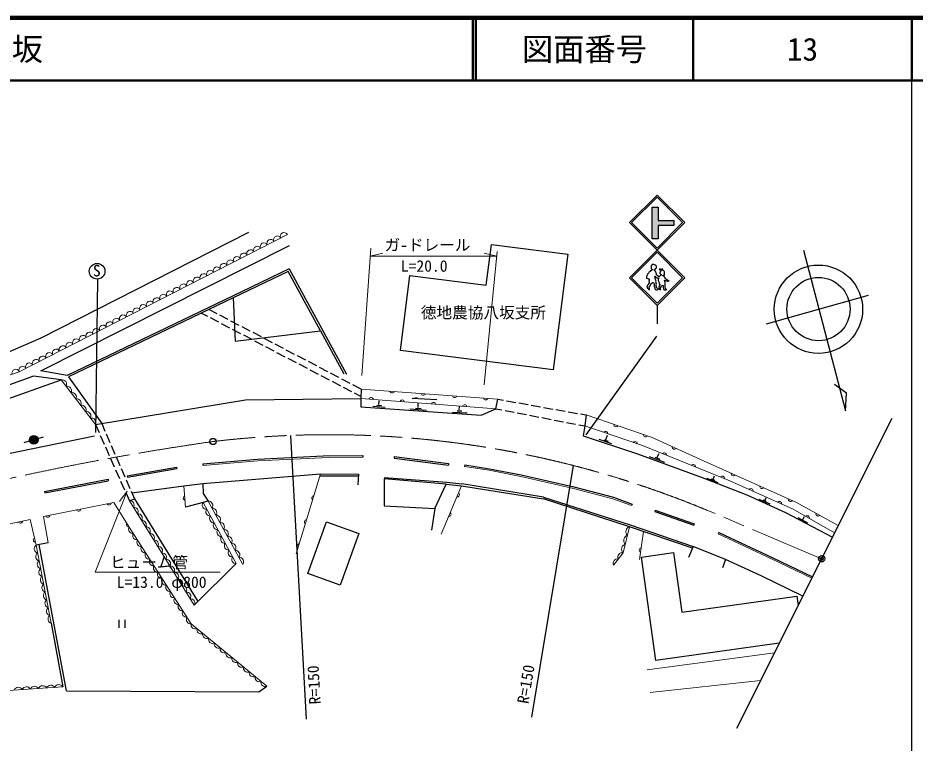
# Model space of a CAD drawing. Units: millimetres, scale not verified. Extents: x 40000 to 680000, y 20000 to 380000.
# Drawn here: x 436018 to 579500, y 264051 to 380000 of the extents above; entities that cross this region are included whole.
import ezdxf
from ezdxf.enums import TextEntityAlignment as Align

# ---------------------------------------------------------------- set-up
doc = ezdxf.new("R2010")
doc.units = ezdxf.units.MM
doc.header["$LTSCALE"] = 1000
doc.header["$PDMODE"] = 32
doc.header["$PDSIZE"] = 500
doc.linetypes.add('CHAIN', pattern=[18.5, 12, -1.5, 3.5, -1.5])
for name, color, linetype, lineweight in [('M-BGD', 7, 'Continuous', 13), ('M-BMK', 2, 'CHAIN', 13), ('M-BMK-SRVR', 3, 'Continuous', 25), ('M-STR-HTXT', 7, 'Continuous', 13), ('M-STR-STRC', 7, 'Continuous', 25), ('M-TTL', 2, 'Continuous', 140), ('M-TTL-BAND', 7, 'Continuous', 25), ('M-TTL-LINE', 7, 'Continuous', 50)]:
    doc.layers.add(name, color=color, linetype=linetype, lineweight=lineweight)
doc.layers.add('M-OTRS', color=6, linetype='Continuous')
doc.layers.add('M-TTL-TXT', color=7, linetype='Continuous')
doc.styles.add('ＭＳ ゴシック', font='')
doc.styles.get('ＭＳ ゴシック').set_extended_font_data('MS Gothic')

msp = doc.modelspace()

# ---------------------------------------------------------------- hatches: boundary and pattern name
at = {"layer": 'M-BGD'}
msp.add_hatch(color=256, dxfattribs=at).paths.add_polyline_path([(439213, 312734, 0.97359), (437892, 312388, 0.01338), (437901, 312353, 0.41421), (438748, 311887, 0.41421)])
at = {"layer": 'M-STR-STRC'}
for points in [[(538424, 344696), (538424, 346800), (540922, 346800), (540922, 347624), (538388, 347624), (538388, 349746), (537475, 349746), (537475, 344696)], [(538424, 344696), (538424, 346800), (540922, 346800), (540922, 347624), (538388, 347624), (538388, 349746), (537475, 349746), (537475, 344696)], [(538424, 344696), (538424, 346800), (540922, 346800), (540922, 347624), (538388, 347624), (538388, 349746), (537475, 349746), (537475, 344696)], [(538424, 344696), (538424, 346800), (540922, 346800), (540922, 347624), (538388, 347624), (538388, 349746), (537475, 349746), (537475, 344696)], [(538424, 344696), (538424, 346800), (540922, 346800), (540922, 347624), (538388, 347624), (538388, 349746), (537475, 349746), (537475, 344696)], [(537475, 349746), (538388, 349746), (538388, 347624), (540922, 347624), (540922, 346800), (538424, 346800), (538424, 344696), (537475, 344696)]]:
    msp.add_hatch(color=256, dxfattribs=at).paths.add_polyline_path(points)

# ---------------------------------------------------------------- linework, layer by layer
at = {"layer": 'M-BGD', "lineweight": 25}
for p, q in [((472906, 345685), (439700, 328779)), ((439679, 323560), (479440, 343587)), ((510930, 337250), (511754, 343787)), ((511754, 343787), (523962, 342248)), ((523962, 342248), (521630, 323747)), ((479373, 339871), (470330, 335535)), ((479258, 339467), (470417, 335231)), ((484431, 329989), (479258, 339467)), ((479373, 339871), (488579, 323042)), ((497186, 326828), (498694, 338792)), ((498694, 338792), (510930, 337250)), ((448454, 313718), (448806, 338248)), ((470330, 335535), (443906, 322834)), ((470417, 335231), (444106, 322599)), ((470417, 335231), (470759, 328320)), ((571981, 335594), (555670, 331052)), ((467865, 332689), (466553, 333376)), ((466367, 332264), (465347, 332797)), ((468139, 331337), (466810, 332032)), ((469638, 331762), (468309, 332457)), ((471410, 330836), (470081, 331531)), ((469911, 330411), (468582, 331106)), ((471684, 329484), (470354, 330179)), ((473183, 329909), (471853, 330604)), ((439700, 328779), (415363, 318336)), ((470759, 328320), (484431, 329989)), ((473456, 328557), (472127, 329252)), ((474955, 328983), (473626, 329678)), ((476727, 328056), (475398, 328751)), ((484431, 329989), (488152, 323102)), ((475229, 327631), (473899, 328326)), ((477001, 326704), (475672, 327399)), ((478500, 327129), (477170, 327824)), ((478773, 325777), (477444, 326472)), ((480272, 326203), (478943, 326898)), ((482044, 325276), (480715, 325971)), ((521630, 323747), (497186, 326828)), ((480546, 324851), (479216, 325546)), ((482318, 323924), (480989, 324619)), ((483817, 324349), (482488, 325044)), ((443906, 322834), (439679, 323560)), ((484090, 322997), (482761, 323692)), ((485589, 323423), (484260, 324118)), ((487362, 322496), (486032, 323191)), ((438485, 322728), (382687, 302741)), ((416158, 312697), (442955, 322106)), ((442955, 322106), (438485, 322728)), ((444106, 322599), (449409, 315164)), ((485863, 322071), (484534, 322766)), ((487635, 321144), (486306, 321839)), ((489134, 321569), (487805, 322264)), ((489408, 320218), (488078, 320913)), ((490890, 320651), (489577, 321338)), ((490870, 319453), (489851, 319986)), ((490890, 320651), (490865, 319167)), ((448406, 315000), (472431, 318954)), ((472431, 318954), (490865, 319167)), ((490865, 319167), (490846, 317826)), ((493757, 318195), (493778, 318789)), ((499075, 319158), (499859, 319330)), ((503025, 318944), (499075, 319158)), ((512464, 317517), (512779, 319029)), ((512779, 319029), (513689, 318867)), ((514181, 318779), (515658, 318516)), ((490846, 317826), (510107, 316479)), ((492762, 317915), (494737, 317787)), ((493406, 318059), (494150, 318001)), ((498702, 317479), (501350, 317298)), ((499623, 317603), (500505, 317555)), ((500004, 317722), (500033, 318342)), ((506286, 317175), (506988, 317161)), ((506611, 317328), (506625, 317886)), ((510107, 316479), (512464, 317517)), ((512464, 317517), (513431, 317329)), ((513922, 317234), (515394, 316948)), ((516150, 318428), (517627, 318165)), ((518119, 318078), (519596, 317814)), ((520088, 317727), (521565, 317463)), ((522057, 317376), (523534, 317112)), ((505542, 316984), (507851, 316855)), ((515885, 316852), (517357, 316566)), ((517848, 316471), (519321, 316185)), ((519811, 316089), (521284, 315803)), ((521775, 315707), (523247, 315421)), ((524026, 317025), (525503, 316761)), ((525995, 316674), (526905, 316512)), ((526905, 316512), (526668, 314756)), ((448406, 315000), (448990, 313687)), ((449409, 315164), (449939, 313939)), ((523738, 315326), (525210, 315040)), ((525701, 314944), (526668, 314756)), ((526668, 314756), (526412, 313198)), ((436307, 310710), (448288, 313165)), ((439217, 312772), (440094, 313028)), ((449193, 313230), (449802, 311859)), ((450138, 313481), (450734, 312104)), ((482153, 267847), (479667, 313245)), ((526412, 313198), (535134, 310319)), ((530042, 312554), (530299, 313306)), ((437015, 312132), (437892, 312388)), ((450005, 311402), (450614, 310031)), ((450933, 311645), (451529, 310269)), ((528912, 312620), (530946, 311927)), ((529719, 312550), (530416, 312320)), ((385468, 299981), (436307, 310710)), ((474356, 309441), (484828, 309954)), ((484828, 309954), (491158, 310033)), ((491158, 310033), (491162, 309783)), ((535134, 310319), (545428, 306493)), ((538255, 309748), (538553, 310373)), ((450817, 309574), (451426, 308204)), ((451727, 309810), (452324, 308434)), ((465571, 308690), (474356, 309441)), ((465571, 308690), (465592, 308441)), ((496214, 309877), (496182, 309629)), ((496182, 309629), (504868, 308498)), ((496214, 309877), (504900, 308746)), ((504900, 308746), (504868, 308498)), ((507481, 308519), (507443, 308272)), ((507481, 308519), (511416, 307923)), ((536991, 309855), (539401, 308953)), ((537940, 309742), (538659, 309450)), ((451629, 307747), (452239, 306376)), ((452522, 307975), (453118, 306598)), ((453488, 306805), (461372, 308190)), ((453531, 306559), (461415, 307944)), ((461372, 308190), (461415, 307944)), ((465608, 305537), (484414, 307076)), ((484414, 307076), (490481, 307072)), ((490481, 307072), (490384, 305349)), ((511416, 307923), (516483, 306932)), ((518212, 268173), (524889, 308419)), ((440257, 304299), (450425, 306227)), ((440304, 304053), (450471, 305981)), ((450425, 306227), (450471, 305981)), ((452442, 305919), (453051, 304548)), ((453317, 306139), (453913, 304763)), ((453488, 306805), (453531, 306559)), ((484322, 306772), (490465, 306779)), ((504522, 305460), (494602, 306288)), ((494602, 306288), (494602, 301969)), ((494609, 306540), (504601, 305756)), ((504601, 305756), (507037, 305477)), ((516483, 306932), (524950, 305022)), ((545428, 306493), (552607, 303732)), ((546156, 306402), (547956, 305713)), ((546845, 306309), (547453, 306075)), ((547202, 306250), (547412, 306800)), ((440257, 304299), (440304, 304053)), ((454112, 304304), (454642, 303079)), ((454218, 304059), (462568, 305198)), ((462568, 305198), (465608, 305537)), ((465608, 305537), (465638, 303945)), ((502668, 301535), (504522, 305460)), ((504522, 305460), (506985, 305162)), ((506985, 305162), (520049, 303093)), ((520062, 303383), (507037, 305477)), ((524950, 305022), (531261, 303346)), ((453254, 304091), (453837, 302778)), ((453837, 302778), (454642, 303079)), ((454642, 303079), (464797, 286680)), ((465638, 303945), (466447, 302741)), ((533835, 298643), (520049, 303093)), ((520062, 303383), (533913, 298939)), ((531261, 303346), (534239, 302261)), ((552607, 303732), (558800, 300931)), ((554516, 303055), (556277, 302284)), ((555213, 302946), (555696, 302747)), ((555509, 302946), (555669, 303316)), ((466447, 302741), (462825, 301775)), ((494602, 301969), (502668, 301535)), ((502668, 301535), (502135, 298104)), ((534239, 302261), (534153, 302026)), ((537946, 301296), (537864, 301060)), ((537864, 301060), (544114, 298895)), ((537946, 301296), (544196, 299131)), ((558800, 300931), (566292, 296983)), ((560730, 300119), (562315, 299258)), ((561525, 299803), (561793, 300279)), ((482386, 291180), (485345, 299410)), ((485345, 299410), (490517, 297551)), ((543905, 295232), (533835, 298643)), ((533913, 298939), (544009, 295481)), ((544196, 299131), (544114, 298895)), ((490517, 297551), (487559, 289321)), ((548093, 297717), (547987, 297491)), ((548093, 297717), (556758, 293664)), ((440864, 296063), (438907, 295683)), ((443807, 272376), (439391, 295777)), ((535722, 293795), (540870, 294511)), ((540870, 294511), (542195, 284985)), ((544009, 295481), (543282, 293743)), ((549199, 293421), (544009, 295481)), ((464198, 286089), (470945, 292740)), ((538023, 277256), (535722, 293795)), ((549199, 293421), (548725, 292060)), ((554898, 290798), (549199, 293421)), ((556758, 293664), (563100, 290618)), ((487559, 289321), (482386, 291180)), ((561547, 287523), (554898, 290798)), ((542195, 284985), (560610, 287546)), ((560610, 287546), (560816, 286064)), ((441353, 283208), (443183, 273032)), ((452167, 283776), (452167, 282476)), ((453142, 282476), (453142, 283776)), ((557776, 280004), (538023, 277256)), ((474543, 272266), (475839, 273164)), ((443807, 272376), (474543, 272266))]:
    msp.add_line(p, q, dxfattribs=at)
at = {"layer": 'M-BGD'}
for p, q in [((448406, 315000), (442955, 322106)), ((490890, 320651), (512779, 319029)), ((512464, 317517), (490865, 319167)), ((484414, 307076), (480533, 294296)), ((462568, 305198), (462825, 301775)), ((503691, 297456), (506985, 305162)), ((464198, 286089), (453837, 302778)), ((465622, 302521), (470945, 292740)), ((471988, 292611), (466447, 302741)), ((536062, 297888), (535426, 293379)), ((438907, 295683), (441353, 283208)), ((557001, 278458), (536657, 275774)), ((554780, 274031), (537128, 272151))]:
    msp.add_line(p, q, dxfattribs=at)
for points in [[(479119, 345359), (436239, 323424), (382369, 304565), (343942, 294936), (317007, 291963), (293533, 290321), (247503, 289848), (245077, 289108), (230459, 280554)], [(526905, 316512), (537430, 312890), (545683, 309163), (560534, 302507), (567210, 298814)], [(566622, 297641), (560014, 301458), (549884, 305998), (535892, 311618), (526668, 314756)], [(491162, 309783), (485721, 309715), (474372, 309192), (465592, 308441)], [(534153, 302026), (531186, 303107), (524890, 304779), (516431, 306688), (511374, 307676), (507443, 308272)], [(440864, 296063), (440117, 300269), (451338, 302525), (453829, 298595)], [(382607, 288093), (437987, 299796), (438907, 295683)], [(453829, 298595), (463725, 283135), (475839, 273164)], [(533835, 298643), (532807, 294473), (531288, 292481)], [(562988, 290395), (556651, 293438), (547987, 297491)], [(443183, 273032), (432822, 272355), (420299, 272454), (402234, 268914), (381586, 265867)]]:
    msp.add_lwpolyline(points, dxfattribs=at)
at = {"layer": 'M-BGD', "lineweight": 25}
msp.add_lwpolyline([(561653, 342844), (568349, 317193), (568542, 320021), (566617, 321362)], dxfattribs=at)
for centre, radius in [((448685, 339493), 1250), ((564048, 333418), 7068), ((564051, 333444), 5056), ((438557, 312543), 683)]:
    msp.add_circle(centre, radius, dxfattribs=at)
at = {"layer": 'M-BGD'}
for centre, radius, start, end in [((476440, 343987), 602, 27.28842, 206.89613), ((477512, 344535), 602, 27.28842, 206.89613), ((478584, 345083), 602, 27.28842, 206.89613), ((473224, 342341), 602, 27.28842, 206.89613), ((474296, 342890), 602, 27.28842, 206.89613), ((475368, 343438), 602, 27.28842, 206.89613), ((471080, 341245), 602, 27.28842, 206.89613), ((472152, 341793), 602, 27.28842, 206.89613), ((467864, 339599), 602, 27.28842, 206.89613), ((468936, 340148), 602, 27.28842, 206.89613), ((470008, 340696), 602, 27.28842, 206.89613), ((465720, 338503), 602, 27.28842, 206.89613), ((466792, 339051), 602, 27.28842, 206.89613), ((462504, 336858), 602, 27.28842, 206.89613), ((463576, 337406), 602, 27.28842, 206.89613), ((464648, 337954), 602, 27.28842, 206.89613), ((459288, 335212), 602, 27.28842, 206.89613), ((460360, 335761), 602, 27.28842, 206.89613), ((461432, 336309), 602, 27.28842, 206.89613), ((457144, 334116), 602, 27.28842, 206.89613), ((458216, 334664), 602, 27.28842, 206.89613), ((453928, 332470), 602, 27.28842, 206.89613), ((455000, 333019), 602, 27.28842, 206.89613), ((456072, 333567), 602, 27.28842, 206.89613), ((451784, 331374), 602, 27.28842, 206.89613), ((452856, 331922), 602, 27.28842, 206.89613), ((448568, 329729), 602, 27.28842, 206.89613), ((449640, 330277), 602, 27.28842, 206.89613), ((450712, 330825), 602, 27.28842, 206.89613), ((445352, 328083), 602, 27.28842, 206.89613), ((446424, 328632), 602, 27.28842, 206.89613), ((447496, 329180), 602, 27.28842, 206.89613), ((443208, 326987), 602, 27.28842, 206.89613), ((444280, 327535), 602, 27.28842, 206.89613), ((439992, 325341), 602, 27.28842, 206.89613), ((441064, 325890), 602, 27.28842, 206.89613), ((442136, 326438), 602, 27.28842, 206.89613), ((436776, 323696), 602, 27.28842, 206.89613), ((437848, 324245), 602, 27.28842, 206.89613), ((438920, 324793), 602, 27.28842, 206.89613), ((435668, 323217), 607, 19.97614, 198.61236), ((443098, 321408), 712, 333.45673, 101.52484), ((443876, 320393), 712, 333.45673, 101.52484), ((444655, 319378), 712, 333.45673, 101.52484), ((495885, 320402), 370, 194.68651, 336.83722), ((445434, 318363), 712, 333.45673, 101.52484), ((492513, 318921), 370, 14.55595, 156.70666), ((497498, 318540), 370, 14.55595, 156.70666), ((500871, 320032), 370, 194.68651, 336.83722), ((505858, 319663), 370, 194.68651, 336.83722), ((510844, 319293), 370, 194.68651, 336.83722), ((446212, 317348), 712, 333.45673, 101.52484), ((502484, 318159), 370, 14.55595, 156.70666), ((507469, 317779), 370, 14.55595, 156.70666), ((446991, 316333), 712, 333.45673, 101.52484), ((447770, 315317), 712, 333.45673, 101.52484), ((531672, 314998), 370, 179.93822, 322.08893), ((529994, 313498), 370, 0.13474, 142.28545), ((536400, 313372), 370, 179.93822, 322.08893), ((534728, 311888), 370, 0.13474, 142.28545), ((541006, 311407), 370, 174.6201, 316.77081), ((539383, 310086), 370, 357.03974, 139.19046), ((544023, 308223), 370, 357.03974, 139.19046), ((550465, 307151), 370, 174.78238, 316.93309), ((548663, 306359), 370, 357.03974, 139.19046), ((553241, 304362), 370, 354.78818, 136.93889), ((555028, 305106), 370, 174.78238, 316.93309), ((453931, 302114), 671, 325.65468, 98.01007), ((462837, 303212), 370, 113.22943, 255.38014), ((483366, 303213), 370, 92.02994, 234.18065), ((506253, 303756), 370, 265.78275, 47.93346), ((559591, 303061), 370, 174.78238, 316.93309), ((445709, 301516), 370, 210.29427, 352.44498), ((450611, 302501), 370, 210.29427, 352.44498), ((454578, 301071), 671, 325.65468, 98.01007), ((466162, 302111), 678, 142.78722, 274.32471), ((466754, 301024), 678, 142.78722, 274.32471), ((466479, 302028), 714, 324.78641, 92.56913), ((467094, 300902), 714, 324.78641, 92.56913), ((557804, 302317), 370, 354.78818, 136.93889), ((440807, 300530), 370, 210.29427, 352.44498), ((455226, 300028), 671, 325.65468, 98.01007), ((467345, 299937), 678, 142.78722, 274.32471), ((467710, 299776), 714, 324.78641, 92.56913), ((504917, 300630), 370, 265.78275, 47.93346), ((562233, 300038), 370, 348.9135, 131.06421), ((564016, 300718), 370, 169.97477, 312.12548), ((436394, 299582), 370, 210.85633, 353.00704), ((453732, 298973), 370, 141.29204, 283.44275), ((454385, 298224), 668, 146.27432, 278.97177), ((455873, 298985), 671, 325.65468, 98.01007), ((456521, 297942), 671, 325.65468, 98.01007), ((467936, 298850), 678, 142.78722, 274.32471), ((468326, 298651), 714, 324.78641, 92.56913), ((482204, 299386), 370, 92.02994, 234.18065), ((534091, 297842), 840, 107.76093, 224.54945), ((455044, 297194), 668, 146.27432, 278.97177), ((457169, 296899), 671, 325.65468, 98.01007), ((468528, 297764), 678, 142.78722, 274.32471), ((469119, 296677), 678, 142.78722, 274.32471), ((468941, 297525), 714, 324.78641, 92.56913), ((469557, 296400), 714, 324.78641, 92.56913), ((533748, 296452), 840, 107.76093, 224.54945), ((438846, 296506), 370, 121.54442, 263.69513), ((439329, 295118), 705, 126.72628, 255.45585), ((455704, 296163), 668, 146.27432, 278.97177), ((457816, 295856), 671, 325.65468, 98.01007), ((469711, 295590), 678, 142.78722, 274.32471), ((470173, 295274), 714, 324.78641, 92.56913), ((481041, 295559), 370, 92.02994, 234.18065), ((533406, 295062), 840, 107.76093, 224.54945), ((439574, 293870), 705, 126.72628, 255.45585), ((456364, 295132), 668, 146.27432, 278.97177), ((457024, 294102), 668, 146.27432, 278.97177), ((458464, 294812), 671, 325.65468, 98.01007), ((459111, 293769), 671, 325.65468, 98.01007), ((470302, 294503), 678, 142.78722, 274.32471), ((470788, 294148), 714, 324.78641, 92.56913), ((532658, 293799), 690, 77.53861, 207.81931), ((535762, 294901), 370, 100.90353, 243.05424), ((439818, 292623), 705, 126.72628, 255.45585), ((457683, 293071), 668, 146.27432, 278.97177), ((459759, 292726), 671, 325.65468, 98.01007), ((470894, 293416), 678, 142.78722, 274.32471), ((471404, 293023), 714, 324.78641, 92.56913), ((531899, 292803), 690, 77.53861, 207.81931), ((440063, 291375), 705, 126.72628, 255.45585), ((458343, 292040), 668, 146.27432, 278.97177), ((459003, 291010), 668, 146.27432, 278.97177), ((460406, 291683), 671, 325.65468, 98.01007), ((461054, 290640), 671, 325.65468, 98.01007), ((440307, 290128), 705, 126.72628, 255.45585), ((459662, 289979), 668, 146.27432, 278.97177), ((461701, 289597), 671, 325.65468, 98.01007), ((440552, 288880), 705, 126.72628, 255.45585), ((460322, 288948), 668, 146.27432, 278.97177), ((462349, 288554), 671, 325.65468, 98.01007), ((440796, 287633), 705, 126.72628, 255.45585), ((460982, 287918), 668, 146.27432, 278.97177), ((461642, 286887), 668, 146.27432, 278.97177), ((462996, 287511), 671, 325.65468, 98.01007), ((463644, 286468), 671, 325.65468, 98.01007), ((441041, 286385), 705, 126.72628, 255.45585), ((441285, 285138), 705, 126.72628, 255.45585), ((462301, 285856), 668, 146.27432, 278.97177), ((441530, 283890), 705, 126.72628, 255.45585), ((462961, 284826), 668, 146.27432, 278.97177), ((463621, 283795), 668, 146.27432, 278.97177), ((464353, 282949), 655, 163.46478, 297.6151), ((465285, 282182), 655, 163.46478, 297.6151), ((466217, 281415), 655, 163.46478, 297.6151), ((467149, 280648), 655, 163.46478, 297.6151), ((468080, 279881), 655, 163.46478, 297.6151), ((469012, 279114), 655, 163.46478, 297.6151), ((469944, 278346), 655, 163.46478, 297.6151), ((470876, 277579), 655, 163.46478, 297.6151), ((471808, 276812), 655, 163.46478, 297.6151), ((472740, 276045), 655, 163.46478, 297.6151), ((473672, 275278), 655, 163.46478, 297.6151), ((474603, 274511), 655, 163.46478, 297.6151), ((436081, 272241), 726, 30.43819, 157.04034), ((437376, 272326), 726, 30.43819, 157.04034), ((438671, 272410), 726, 30.43819, 157.04034), ((439966, 272495), 726, 30.43819, 157.04034), ((441261, 272580), 726, 30.43819, 157.04034), ((442556, 272664), 726, 30.43819, 157.04034), ((475535, 273744), 655, 163.46478, 297.6151)]:
    msp.add_arc(centre, radius, start, end, dxfattribs=at)
at = {"layer": 'M-BMK'}
msp.add_line((564553, 293516), (546362, 301223), dxfattribs=at)
for centre, radius, start, end in [((485755, 156012), 157351, 67.34575, 96.77293), ((528850, -119296), 435942, 98.13018, 103.39805)]:
    msp.add_arc(centre, radius, start, end, dxfattribs=at)
at = {"layer": 'M-BMK-SRVR'}
for p, q in [((575810, 315959), (564553, 293516)), ((564553, 293516), (550941, 266376))]:
    msp.add_line(p, q, dxfattribs=at)
for centre in [(467198, 312265), (564553, 293516)]:
    msp.add_circle(centre, 500, dxfattribs=at)
at = {"layer": 'M-OTRS'}
msp.add_point((564553, 293516), dxfattribs=at)
at = {"layer": 'M-STR-HTXT'}
for p, q in [((492459, 343205), (491000, 322839)), ((492365, 341901), (494365, 342401)), ((492365, 341901), (512611, 341901)), ((512685, 342648), (510583, 321327)), ((512611, 341901), (510611, 342401)), ((448379, 291403), (453464, 304329)), ((453464, 304329), (452266, 302651)), ((448379, 291403), (468379, 291403))]:
    msp.add_line(p, q, dxfattribs=at)
at = {"layer": 'M-STR-STRC'}
for p, q in [((533836, 347273), (538248, 351686)), ((538248, 351686), (542660, 347273)), ((534175, 347273), (538248, 351346)), ((538248, 351346), (542321, 347273)), ((537475, 349746), (538388, 349746)), ((537475, 344696), (537475, 349746)), ((538388, 349746), (538388, 347624)), ((538248, 342861), (533836, 347273)), ((538248, 343200), (534175, 347273)), ((542660, 347273), (538248, 342861)), ((542321, 347273), (538248, 343200)), ((538388, 347624), (540922, 347624)), ((540922, 347624), (540922, 346800)), ((540922, 346800), (538424, 346800)), ((538424, 346800), (538424, 344696)), ((538424, 344696), (537475, 344696)), ((538248, 342861), (533836, 338449)), ((538248, 342522), (534175, 338449)), ((542660, 338449), (538248, 342861)), ((542321, 338449), (538248, 342522)), ((533836, 338449), (538248, 334036)), ((534175, 338449), (538248, 334376)), ((538248, 334036), (542660, 338449)), ((538248, 334376), (542321, 338449)), ((538248, 334036), (538248, 331086)), ((538157, 329097), (526825, 313332))]:
    msp.add_line(p, q, dxfattribs=at)
at = {"layer": 'M-STR-STRC', "lineweight": 13}
msp.add_lwpolyline([(537475, 349746), (538388, 349746), (538388, 347624), (540922, 347624), (540922, 346800), (538424, 346800), (538424, 344696), (537475, 344696)], close=True, dxfattribs=at)
at = {"layer": 'M-STR-STRC'}
msp.add_lwpolyline([(537800, 339665), (537898, 339745), (538031, 339932), (538129, 340065), (538146, 340171), (538129, 340322), (537978, 340473), (537818, 340535), (537729, 340571), (537623, 340571), (537472, 340562), (537392, 340455), (537285, 340393), (537268, 340171), (537303, 340012), (537365, 339807), (537481, 339763), (537499, 339719), (537380, 339719), (537325, 339640), (537266, 339577), (537112, 339557), (537124, 339458), (536978, 339375), (536931, 339249), (536785, 339072), (536690, 339016), (536587, 338756), (536556, 338535), (536568, 338373), (536741, 338334), (536820, 338271), (536939, 338239), (536994, 338275), (536986, 338018), (536937, 337996), (536941, 337882), (536996, 337851), (536992, 337622), (536823, 337377), (536732, 337286), (536669, 337113), (536598, 336927), (536724, 336766), (536929, 336552), (537024, 336513), (537008, 336762), (536976, 336868), (536917, 336904), (536957, 336967), (537119, 337148), (537257, 337365), (537320, 337511), (537375, 337566), (537501, 337622), (537493, 337708), (537647, 337716), (537758, 337491), (537754, 337330), (537773, 337057), (537848, 336983), (537856, 336738), (537880, 336663), (538026, 336549), (538207, 336537), (538413, 336596), (538417, 336722), (538211, 336793), (538160, 336876), (538144, 337030), (538085, 337121), (538101, 337247), (538129, 337452), (538117, 337610), (538069, 337673), (538030, 337736), (538034, 337803), (538073, 337922), (538065, 338016), (538039, 338071), (538005, 338150), (537952, 338319), (537911, 338425), (537917, 338573), (537881, 338697), (537911, 338710), (538019, 338586), (538113, 338487), (538216, 338464), (538386, 338424), (538500, 338432), (538488, 338278), (538417, 338270), (538433, 338089), (538484, 337971), (538453, 337876), (538516, 337785), (538571, 337694), (538563, 337537), (538599, 337481), (538701, 337454), (538697, 337359), (538674, 337229), (538583, 337221), (538559, 337083), (538520, 336925), (538551, 336803), (538504, 336692), (538575, 336641), (538662, 336601), (538843, 336554), (538808, 336688), (538764, 336791), (538772, 336870), (538879, 336941), (538891, 337095), (539017, 337174), (539068, 337249), (539072, 337296), (539214, 337241), (539206, 337071), (539226, 336866), (539285, 336846), (539277, 336613), (539356, 336527), (539763, 336530), (539763, 336586), (539621, 336680), (539573, 336716), (539546, 337051), (539557, 337458), (539542, 337675), (539478, 337813), (539486, 337939), (539443, 338018), (539407, 338085), (539490, 338085), (539534, 338014), (539664, 337994), (539841, 337896), (539976, 337896), (540189, 337943), (540126, 337986), (540023, 337998), (539944, 338085), (539735, 338187), (539601, 338333), (539467, 338487), (539435, 338582), (539423, 338653), (539277, 338669), (539234, 338779), (539143, 338799), (539135, 338854), (539352, 338866), (539414, 338934), (539427, 339003), (539446, 339108), (539422, 339161), (539422, 339284), (539417, 339363), (539448, 339408), (539377, 339516), (539319, 339563), (539225, 339634), (539130, 339653), (539083, 339668), (539104, 339763), (539138, 339850), (539072, 339876), (538991, 339834), (538943, 339721), (538875, 339676), (538835, 339752), (538791, 339826), (538688, 339842), (538583, 339829), (538601, 339758), (538778, 339647), (538856, 339584), (538854, 339489), (538741, 339421), (538735, 339355), (538691, 339263), (538649, 339258), (538664, 339195), (538746, 339119), (538791, 339008), (538870, 338956), (538859, 338792), (538725, 338779), (538704, 338714), (538630, 338674), (538520, 338643), (538425, 338648), (538391, 338756), (538275, 338835), (538223, 338911), (538144, 338961), (538144, 339058), (538120, 339150), (538104, 339216), (538062, 339350), (538015, 339432), (537939, 339505), (537889, 339576), (537852, 339582), (537810, 339629)], close=True, dxfattribs=at)
at = {"layer": 'M-TTL'}
msp.add_line((680000, 380000), (40000, 380000), dxfattribs=at)
at = {"layer": 'M-TTL-BAND'}
msp.add_line((579000, 20000), (579000, 370000), dxfattribs=at)
at = {"layer": 'M-TTL-LINE'}
for p, q in [((508747, 380000), (508747, 370000)), ((509247, 380000), (509247, 370000)), ((543997, 380000), (543997, 370000)), ((579000, 380000), (579000, 370000)), ((40000, 370000), (680000, 370000))]:
    msp.add_line(p, q, dxfattribs=at)

# ---------------------------------------------------------------- texts
at = {"layer": 'M-BGD', "style": 'ＭＳ ゴシック'}
for s, p in [('S', (448007, 338119)), ('徳地農協八坂支所', (500461, 331416))]:
    msp.add_text(s, height=1833, dxfattribs=at).set_placement(p, align=Align.BOTTOM_LEFT)
for rotation, p in [(93.134, (484991, 270320)), (80.579, (518189, 270156))]:
    msp.add_text('R=150', height=1833, rotation=rotation, dxfattribs=at).set_placement(p, align=Align.BOTTOM_LEFT)
at = {"layer": 'M-STR-HTXT', "style": 'ＭＳ ゴシック'}
for s, p in [('ガ-ドレール', (494646, 342230)), ('L=20.0', (497252, 338873)), ('ヒューム管', (450738, 291479)), ('L=13.0 φ800', (451819, 288312))]:
    msp.add_text(s, height=1833, dxfattribs=at).set_placement(p, align=Align.BOTTOM_LEFT)
at = {"layer": 'M-TTL-TXT', "style": 'ＭＳ ゴシック'}
msp.add_text('山口市徳地八坂', height=3666, dxfattribs=at).set_placement((405024, 375000), align=Align.MIDDLE_LEFT)
for s, p in [('図面番号', (526622, 375000)), ('13', (561497, 375000))]:
    msp.add_text(s, height=3666, dxfattribs=at).set_placement(p, align=Align.MIDDLE_CENTER)

doc.saveas('drawing.dxf')
